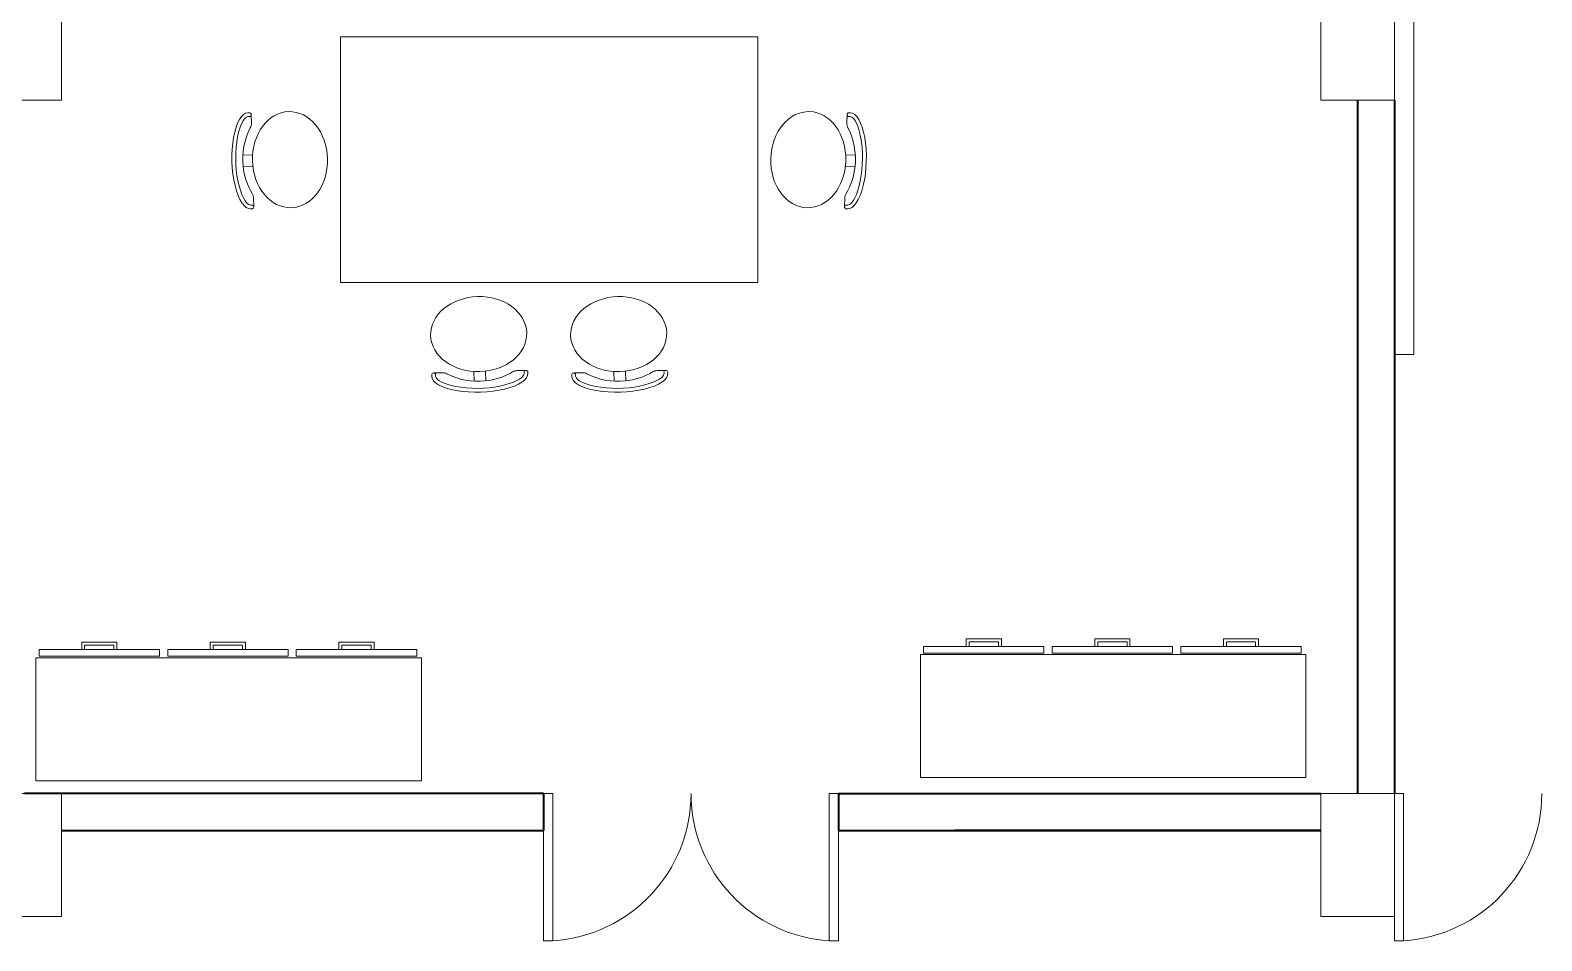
# Model space of a CAD drawing. Header units: millimetres. Extents: x 310.7 to 354.9, y 161.6 to 181.8.
# Drawn here: x 314.12 to 320.28, y 169.74 to 173.45 of the extents above; entities that cross this region are included whole.
import ezdxf

# ---------------------------------------------------------------- set-up
doc = ezdxf.new("R2010")
doc.units = ezdxf.units.MM
for name, color, linetype, lineweight in [('ARREDI attrezzature - furniture', 175, 'Continuous', 9), ('MURATURA sezioni - section wall', 7, 'Continuous', 40), ('PORTE finestre - doors windows', 252, 'Continuous', 5), ('STRUTTURA - structure', 7, 'Continuous', 20)]:
    doc.layers.add(name, color=color, linetype=linetype, lineweight=lineweight)

msp = doc.modelspace()

# ---------------------------------------------------------------- linework, layer by layer
at = {"layer": 'ARREDI attrezzature - furniture', "color": 2}
for p, q in [((319.759, 172.1255, 1.4246), (319.759, 174.6767, 1.4246)), ((319.679, 172.1255, 1.4246), (319.759, 172.1255, 1.4246))]:
    msp.add_line(p, q, dxfattribs=at)
at = {"layer": 'ARREDI attrezzature - furniture'}
for p, q in [((315.3853, 173.4187, 5.5389), (317.0853, 173.4187, 5.5389)), ((315.3853, 172.4187, 5.5389), (315.3853, 173.4187, 5.5389)), ((317.0853, 173.4187, 5.5389), (317.0853, 172.4187, 5.5389)), ((315.0081, 173.1099, 5.5389), (315.0133, 173.1101, 5.5389)), ((315.0085, 173.0943, 5.5389), (315.0138, 173.0944, 5.5389)), ((315.0085, 173.0943, 5.5389), (315.0085, 173.0943, 5.5389)), ((315.0085, 173.0943, 5.5389), (315.0085, 173.0943, 5.5389)), ((315.0214, 173.1025, 5.5389), (315.0214, 173.1025, 5.5389)), ((315.0214, 173.102, 5.5389), (315.0223, 173.0678, 5.5389)), ((317.4493, 173.102, 5.5389), (317.4483, 173.0678, 5.5389)), ((317.4493, 173.1025, 5.5389), (317.4493, 173.1025, 5.5389)), ((317.4622, 173.0943, 5.5389), (317.4569, 173.0944, 5.5389)), ((317.4626, 173.1099, 5.5389), (317.4573, 173.1101, 5.5389)), ((317.4622, 173.0943, 5.5389), (317.4622, 173.0943, 5.5389)), ((317.4622, 173.0943, 5.5389), (317.4622, 173.0943, 5.5389)), ((315.026, 172.938, 5.5389), (314.9878, 172.937, 5.5389)), ((317.4447, 172.938, 5.5389), (317.4829, 172.937, 5.5389)), ((315.0272, 172.891, 5.5389), (314.989, 172.89, 5.5389)), ((317.4435, 172.891, 5.5389), (317.4816, 172.89, 5.5389)), ((315.0309, 172.7614, 5.5389), (315.0318, 172.7265, 5.5389)), ((317.4398, 172.7614, 5.5389), (317.4389, 172.7265, 5.5389)), ((315.0178, 172.7183, 5.5389), (315.0242, 172.7184, 5.5389)), ((315.0184, 172.7339, 5.5389), (315.0242, 172.7341, 5.5389)), ((315.0184, 172.7339, 5.5389), (315.0184, 172.7339, 5.5389)), ((315.0184, 172.7339, 5.5389), (315.0184, 172.7339, 5.5389)), ((317.4522, 172.7339, 5.5389), (317.4464, 172.7341, 5.5389)), ((317.4529, 172.7183, 5.5389), (317.4465, 172.7184, 5.5389)), ((317.4522, 172.7339, 5.5389), (317.4522, 172.7339, 5.5389)), ((317.4522, 172.7339, 5.5389), (317.4522, 172.7339, 5.5389)), ((317.0853, 172.4187, 5.5389), (315.3853, 172.4187, 5.5389)), ((315.7572, 172.0368, 5.5389), (315.757, 172.0421, 5.5389)), ((315.7647, 172.0501, 5.5389), (315.7647, 172.0501, 5.5389)), ((315.7651, 172.0501, 5.5389), (315.7994, 172.0511, 5.5389)), ((315.7729, 172.0373, 5.5389), (315.7727, 172.0425, 5.5389)), ((315.7729, 172.0373, 5.5389), (315.7729, 172.0373, 5.5389)), ((315.7729, 172.0373, 5.5389), (315.7729, 172.0373, 5.5389)), ((315.9292, 172.0548, 5.5389), (315.9302, 172.0166, 5.5389)), ((315.9762, 172.056, 5.5389), (315.9772, 172.0178, 5.5389)), ((316.1057, 172.0596, 5.5389), (316.1406, 172.0606, 5.5389)), ((316.1332, 172.0472, 5.5389), (316.133, 172.053, 5.5389)), ((316.1332, 172.0472, 5.5389), (316.1332, 172.0472, 5.5389)), ((316.1332, 172.0472, 5.5389), (316.1332, 172.0472, 5.5389)), ((316.1489, 172.0466, 5.5389), (316.1487, 172.053, 5.5389)), ((316.3274, 172.0368, 5.5389), (316.3273, 172.0421, 5.5389)), ((316.3349, 172.0501, 5.5389), (316.3349, 172.0501, 5.5389)), ((316.3353, 172.0501, 5.5389), (316.3696, 172.0511, 5.5389)), ((316.3431, 172.0373, 5.5389), (316.3429, 172.0425, 5.5389)), ((316.3431, 172.0373, 5.5389), (316.3431, 172.0373, 5.5389)), ((316.3431, 172.0373, 5.5389), (316.3431, 172.0373, 5.5389)), ((316.4994, 172.0548, 5.5389), (316.5004, 172.0166, 5.5389)), ((316.5464, 172.056, 5.5389), (316.5474, 172.0178, 5.5389)), ((316.676, 172.0596, 5.5389), (316.7109, 172.0606, 5.5389)), ((316.7034, 172.0472, 5.5389), (316.7033, 172.053, 5.5389)), ((316.7034, 172.0472, 5.5389), (316.7034, 172.0472, 5.5389)), ((316.7034, 172.0472, 5.5389), (316.7034, 172.0472, 5.5389)), ((316.7191, 172.0466, 5.5389), (316.7189, 172.053, 5.5389)), ((318.0778, 170.9665, 0.3), (317.9346, 170.9665, 0.3)), ((317.9346, 170.9665, 0.3), (317.9346, 170.9359, 0.3)), ((318.0778, 170.9359, 0.3), (318.0778, 170.9665, 0.3)), ((318.6018, 170.9665, 0.3), (318.4586, 170.9665, 0.3)), ((318.4586, 170.9665, 0.3), (318.4586, 170.9359, 0.3)), ((318.6018, 170.9359, 0.3), (318.6018, 170.9665, 0.3)), ((319.1258, 170.9665, 0.3), (318.9825, 170.9665, 0.3)), ((318.9825, 170.9665, 0.3), (318.9825, 170.9359, 0.3)), ((319.1258, 170.9359, 0.3), (319.1258, 170.9665, 0.3)), ((314.1572, 170.896, 0.3), (314.1572, 170.9232, 0.3)), ((314.6478, 170.9232, 0.3), (314.1572, 170.9232, 0.3)), ((314.4741, 170.9539, 0.3), (314.3309, 170.9539, 0.3)), ((314.3309, 170.9539, 0.3), (314.3309, 170.9232, 0.3)), ((314.4621, 170.9419, 0.3), (314.3429, 170.9419, 0.3)), ((314.3429, 170.9419, 0.3), (314.3429, 170.9232, 0.3)), ((314.4621, 170.9232, 0.3), (314.4621, 170.9419, 0.3)), ((314.4741, 170.9232, 0.3), (314.4741, 170.9539, 0.3)), ((314.6478, 170.896, 0.3), (314.6478, 170.9232, 0.3)), ((314.6812, 170.896, 0.3), (314.6812, 170.9232, 0.3)), ((314.6812, 170.9232, 0.3), (315.1718, 170.9232, 0.3)), ((314.9981, 170.9539, 0.3), (314.8549, 170.9539, 0.3)), ((314.8549, 170.9539, 0.3), (314.8549, 170.9232, 0.3)), ((314.9861, 170.9419, 0.3), (314.8669, 170.9419, 0.3)), ((314.8669, 170.9419, 0.3), (314.8669, 170.9232, 0.3)), ((314.9861, 170.9232, 0.3), (314.9861, 170.9419, 0.3)), ((314.9981, 170.9232, 0.3), (314.9981, 170.9539, 0.3)), ((315.1718, 170.9232, 0.3), (315.1718, 170.896, 0.3)), ((315.6958, 170.9232, 0.3), (315.2051, 170.9232, 0.3)), ((315.2051, 170.9232, 0.3), (315.2051, 170.896, 0.3)), ((315.5221, 170.9539, 0.3), (315.3788, 170.9539, 0.3)), ((315.3788, 170.9539, 0.3), (315.3788, 170.9232, 0.3)), ((315.5101, 170.9419, 0.3), (315.3909, 170.9419, 0.3)), ((315.3909, 170.9419, 0.3), (315.3909, 170.9232, 0.3)), ((315.5101, 170.9232, 0.3), (315.5101, 170.9419, 0.3)), ((315.5221, 170.9232, 0.3), (315.5221, 170.9539, 0.3)), ((315.6958, 170.896, 0.3), (315.6958, 170.9232, 0.3)), ((317.748, 170.4016, 0.3), (317.748, 170.9028, 0.3)), ((317.748, 170.9028, 0.3), (319.3184, 170.9028, 0.3)), ((317.7609, 170.9087, 0.3), (317.7609, 170.9359, 0.3)), ((318.2515, 170.9359, 0.3), (317.7609, 170.9359, 0.3)), ((317.7609, 170.9087, 0.3), (318.2515, 170.9087, 0.3)), ((318.0658, 170.9545, 0.3), (317.9466, 170.9545, 0.3)), ((317.9466, 170.9545, 0.3), (317.9466, 170.9359, 0.3)), ((318.0658, 170.9359, 0.3), (318.0658, 170.9545, 0.3)), ((318.2515, 170.9087, 0.3), (318.2515, 170.9359, 0.3)), ((318.2849, 170.9087, 0.3), (318.2849, 170.9359, 0.3)), ((318.2849, 170.9359, 0.3), (318.7755, 170.9359, 0.3)), ((318.7755, 170.9087, 0.3), (318.2849, 170.9087, 0.3)), ((318.5898, 170.9545, 0.3), (318.4706, 170.9545, 0.3)), ((318.4706, 170.9545, 0.3), (318.4706, 170.9359, 0.3)), ((318.5898, 170.9359, 0.3), (318.5898, 170.9545, 0.3)), ((318.7755, 170.9359, 0.3), (318.7755, 170.9087, 0.3)), ((319.2995, 170.9359, 0.3), (318.8088, 170.9359, 0.3)), ((318.8088, 170.9359, 0.3), (318.8088, 170.9087, 0.3)), ((318.8088, 170.9087, 0.3), (319.2995, 170.9087, 0.3)), ((319.1138, 170.9545, 0.3), (318.9946, 170.9545, 0.3)), ((318.9946, 170.9545, 0.3), (318.9946, 170.9359, 0.3)), ((319.1138, 170.9359, 0.3), (319.1138, 170.9545, 0.3)), ((319.2995, 170.9087, 0.3), (319.2995, 170.9359, 0.3)), ((319.3184, 170.9028, 0.3), (319.3184, 170.4016, 0.3)), ((314.1443, 170.389, 0.3), (314.1443, 170.8902, 0.3)), ((314.1443, 170.8902, 0.3), (315.7147, 170.8902, 0.3)), ((314.1572, 170.896, 0.3), (314.6478, 170.896, 0.3)), ((315.1718, 170.896, 0.3), (314.6812, 170.896, 0.3)), ((315.2051, 170.896, 0.3), (315.6958, 170.896, 0.3)), ((315.7147, 170.8902, 0.3), (315.7147, 170.389, 0.3)), ((315.7147, 170.389, 0.3), (314.1443, 170.389, 0.3)), ((319.3184, 170.4016, 0.3), (317.748, 170.4016, 0.3))]:
    msp.add_line(p, q, dxfattribs=at)
for centre, radius, start, end in [((315.0136, 173.1022, 5.5389), 0.00784, 1.57937, 91.57937), ((315.0136, 173.1022, 5.5389), 0.00784, 271.57937, 1.57937), ((314.9832, 173.0667, 5.5389), 0.0392, 332.1482, 1.59351), ((317.4875, 173.0667, 5.5389), 0.0392, 178.40649, 207.8518), ((317.4571, 173.1022, 5.5389), 0.00784, 88.42063, 178.42063), ((317.4571, 173.1022, 5.5389), 0.00784, 178.42063, 268.42063), ((314.9917, 172.7603, 5.5389), 0.0392, 1.57937, 30.9339), ((317.479, 172.7603, 5.5389), 0.0392, 149.0661, 178.42063), ((315.024, 172.7263, 5.5389), 0.00784, 1.57937, 88.11469), ((315.024, 172.7263, 5.5389), 0.00784, 271.49995, 1.57937), ((317.4467, 172.7263, 5.5389), 0.00784, 178.42063, 268.50005), ((317.4467, 172.7263, 5.5389), 0.00784, 91.88531, 178.42063), ((315.7649, 172.0423, 5.5389), 0.00784, 91.57937, 181.57937), ((315.7649, 172.0423, 5.5389), 0.00784, 1.57937, 91.57937), ((315.8004, 172.0119, 5.5389), 0.0392, 62.1482, 91.59351), ((316.1068, 172.0205, 5.5389), 0.0392, 91.57937, 120.9339), ((316.1409, 172.0528, 5.5389), 0.00784, 91.57937, 178.11469), ((316.1409, 172.0528, 5.5389), 0.00784, 1.49995, 91.57937), ((316.3351, 172.0423, 5.5389), 0.00784, 91.57937, 181.57937), ((316.3351, 172.0423, 5.5389), 0.00784, 1.57937, 91.57937), ((316.3707, 172.0119, 5.5389), 0.0392, 62.1482, 91.59351), ((316.677, 172.0205, 5.5389), 0.0392, 91.57937, 120.9339), ((316.7111, 172.0528, 5.5389), 0.00784, 91.57937, 178.11469), ((316.7111, 172.0528, 5.5389), 0.00784, 1.49995, 91.57937)]:
    msp.add_arc(centre, radius, start, end, dxfattribs=at)
for centre, major_axis in [((315.1795, 172.9187, 5.5389), (0.0054, -0.1958)), ((315.9484, 172.2082, 5.5389), (0.1958, 0.0054)), ((316.5187, 172.2082, 5.5389), (0.1958, 0.0054))]:
    msp.add_ellipse(centre, major_axis=major_axis, ratio=0.780493, dxfattribs=at)
at = {"layer": 'ARREDI attrezzature - furniture', "extrusion": (0, 0, -1)}
msp.add_ellipse((317.2912, 172.9187, 5.5389), major_axis=(-0.0054, -0.1958), ratio=0.780493, dxfattribs=at)
at = {"layer": 'ARREDI attrezzature - furniture'}
for centre, major_axis in [((315.0135, 172.9141, 5.5389), (-0.0054, 0.1958)), ((315.953, 172.0422, 5.5389), (-0.1958, -0.0054)), ((316.5232, 172.0422, 5.5389), (-0.1958, -0.0054))]:
    msp.add_ellipse(centre, major_axis=major_axis, ratio=0.359925, start_param=0, end_param=3.155989, dxfattribs=at)
at = {"layer": 'ARREDI attrezzature - furniture', "extrusion": (0, 0, -1)}
msp.add_ellipse((317.4572, 172.9141, 5.5389), major_axis=(-0.0054, -0.1958), ratio=0.359925, start_param=3.141593, end_param=6.297581, dxfattribs=at)
at = {"layer": 'ARREDI attrezzature - furniture'}
for points, knots in [([(315.0085, 173.0943, 5.5389), (315.005, 173.0942, 5.5389), (315.0002, 173.0922, 5.5389), (314.9875, 173.077, 5.5389), (314.9807, 173.0641, 5.5389), (314.9609, 173.005, 5.5389), (314.9549, 172.9376, 5.5389), (314.9668, 172.8154, 5.5389), (314.9857, 172.762, 5.5389), (315.0098, 172.7356, 5.5389), (315.0149, 172.7338, 5.5389), (315.0184, 172.7339, 5.5389)], [0, 0, 0, 0, 0.388453, 0.388453, 0.776906, 0.776906, 1.761796, 1.761796, 2.746687, 2.746687, 3.141593, 3.141593, 3.141593, 3.141593]), ([(317.4622, 173.0943, 5.5389), (317.4657, 173.0942, 5.5389), (317.4705, 173.0922, 5.5389), (317.4832, 173.077, 5.5389), (317.49, 173.0641, 5.5389), (317.5098, 173.005, 5.5389), (317.5157, 172.9376, 5.5389), (317.5038, 172.8154, 5.5389), (317.485, 172.762, 5.5389), (317.4609, 172.7356, 5.5389), (317.4558, 172.7338, 5.5389), (317.4522, 172.7339, 5.5389)], [0, 0, 0, 0, 0.388453, 0.388453, 0.776906, 0.776906, 1.761796, 1.761796, 2.746687, 2.746687, 3.141593, 3.141593, 3.141593, 3.141593]), ([(315.0178, 173.0484, 5.5389), (314.9934, 173.0022, 5.5389), (314.9833, 172.9463, 5.5389), (314.9928, 172.8524, 5.5389), (315.0055, 172.8135, 5.5389), (315.0253, 172.7804, 5.5389)], [4.086072, 4.086072, 4.086072, 4.086072, 4.805728, 4.805728, 5.337853, 5.337853, 5.337853, 5.337853]), ([(317.4529, 173.0484, 5.5389), (317.4772, 173.0022, 5.5389), (317.4873, 172.9463, 5.5389), (317.4779, 172.8524, 5.5389), (317.4652, 172.8135, 5.5389), (317.4454, 172.7804, 5.5389)], [4.086072, 4.086072, 4.086072, 4.086072, 4.805728, 4.805728, 5.337853, 5.337853, 5.337853, 5.337853]), ([(315.7729, 172.0373, 5.5389), (315.773, 172.0338, 5.5389), (315.7749, 172.0289, 5.5389), (315.7902, 172.0162, 5.5389), (315.803, 172.0094, 5.5389), (315.8621, 171.9896, 5.5389), (315.9295, 171.9837, 5.5389), (316.0517, 171.9956, 5.5389), (316.1051, 172.0145, 5.5389), (316.1315, 172.0386, 5.5389), (316.1333, 172.0437, 5.5389), (316.1332, 172.0472, 5.5389)], [0, 0, 0, 0, 0.388453, 0.388453, 0.776906, 0.776906, 1.761796, 1.761796, 2.746687, 2.746687, 3.141593, 3.141593, 3.141593, 3.141593]), ([(315.8188, 172.0466, 5.5389), (315.8649, 172.0222, 5.5389), (315.9208, 172.0121, 5.5389), (316.0148, 172.0216, 5.5389), (316.0536, 172.0342, 5.5389), (316.0867, 172.0541, 5.5389)], [4.086072, 4.086072, 4.086072, 4.086072, 4.805728, 4.805728, 5.337853, 5.337853, 5.337853, 5.337853]), ([(316.3431, 172.0373, 5.5389), (316.3432, 172.0338, 5.5389), (316.3451, 172.0289, 5.5389), (316.3604, 172.0162, 5.5389), (316.3732, 172.0094, 5.5389), (316.4323, 171.9896, 5.5389), (316.4997, 171.9837, 5.5389), (316.6219, 171.9956, 5.5389), (316.6753, 172.0145, 5.5389), (316.7017, 172.0386, 5.5389), (316.7035, 172.0437, 5.5389), (316.7034, 172.0472, 5.5389)], [0, 0, 0, 0, 0.388453, 0.388453, 0.776906, 0.776906, 1.761796, 1.761796, 2.746687, 2.746687, 3.141593, 3.141593, 3.141593, 3.141593]), ([(316.389, 172.0466, 5.5389), (316.4351, 172.0222, 5.5389), (316.491, 172.0121, 5.5389), (316.585, 172.0216, 5.5389), (316.6238, 172.0342, 5.5389), (316.6569, 172.0541, 5.5389)], [4.086072, 4.086072, 4.086072, 4.086072, 4.805728, 4.805728, 5.337853, 5.337853, 5.337853, 5.337853])]:
    msp.add_open_spline(points, degree=3, knots=knots, dxfattribs=at)
at = {"layer": 'MURATURA sezioni - section wall'}
for p, q in [((319.529, 173.1617, 1.0446), (319.529, 170.3367, 1.0446)), ((319.679, 173.1617, 0.3), (319.679, 170.3367, 1.0139)), ((316.2129, 170.3367, 0.3), (314.0981, 170.3367, 0.3)), ((316.2129, 170.3367, 0.3), (316.2129, 170.1867, 0.3)), ((317.4142, 170.3367, 0.3), (317.4142, 170.1867, 0.3)), ((317.4142, 170.3367, 0.3), (319.379, 170.3367, 0.3)), ((314.2481, 170.1867, 0.3), (316.2129, 170.1867, 0.3)), ((317.4142, 170.1867, 0.3), (319.379, 170.1867, 0.3)), ((319.379, 170.1867, 0.3), (317.8886, 170.1867, 0.3))]:
    msp.add_line(p, q, dxfattribs=at)
at = {"layer": 'PORTE finestre - doors windows', "color": 2}
for p, q in [((316.2129, 170.3367, 0.3), (316.2129, 169.7373, 0.3)), ((316.2129, 170.3367, 0.3), (316.2505, 170.3367, 0.3)), ((316.2505, 170.3367, 0.3), (316.2505, 169.7373, 0.3)), ((317.3767, 170.3367, 0.3), (317.3767, 169.7373, 0.3)), ((317.4142, 170.3367, 0.3), (317.3767, 170.3367, 0.3)), ((317.4142, 170.3367, 0.3), (317.4142, 169.7373, 0.3)), ((319.679, 170.3367, 1.06), (319.679, 169.7373, 1.06)), ((319.679, 170.3367, 1.06), (319.7165, 170.3367, 1.06)), ((319.7165, 170.3367, 1.06), (319.7165, 169.7373, 1.06)), ((316.2505, 169.7373, 0.3), (316.2129, 169.7373, 0.3)), ((317.3767, 169.7373, 0.3), (317.4142, 169.7373, 0.3)), ((319.7165, 169.7373, 1.06), (319.679, 169.7373, 1.06))]:
    msp.add_line(p, q, dxfattribs=at)
at = {"layer": 'PORTE finestre - doors windows'}
for centre, start, end in [((316.2129, 170.3367, 0.3), 273.58332, 360), ((317.4142, 170.3367, 0.3), 180, 266.41668), ((319.679, 170.3367, 1.06), 273.58332, 360)]:
    msp.add_arc(centre, 0.6006, start, end, dxfattribs=at)
at = {"layer": 'STRUTTURA - structure'}
for points, elevation in [([(314.2481, 173.6617), (313.9481, 173.6617), (313.9481, 173.1617), (314.2481, 173.1617)], 0.3), ([(319.679, 173.6617), (319.379, 173.6617), (319.379, 173.1617), (319.679, 173.1617)], 0.3), ([(314.2481, 170.3367), (313.9481, 170.3367), (313.9481, 169.8367), (314.2481, 169.8367)], 0.3), ([(319.679, 170.3367), (319.379, 170.3367), (319.379, 169.8367), (319.679, 169.8367)], 1.06), ([(319.679, 170.3367), (319.379, 170.3367), (319.379, 169.8367), (319.679, 169.8367)], 1.06)]:
    msp.add_lwpolyline(points, close=True, dxfattribs=dict(at, elevation=elevation))

doc.saveas('drawing.dxf')
